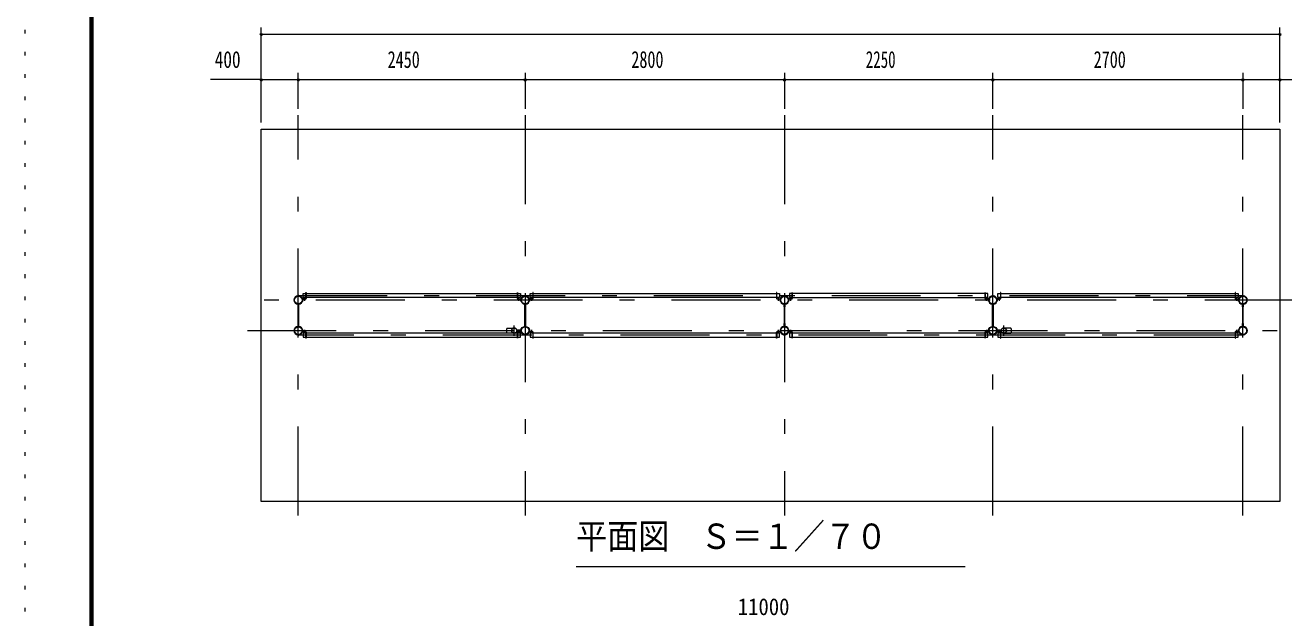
# Model space of a CAD drawing. Units: millimetres, scale not verified, with parts at other scales. Extents: x -31545 to 31552, y -14700 to 14700.
# Drawn here: x -10028 to 3563, y -5647 to 748 of the extents above; entities that cross this region are included whole.
import ezdxf
from ezdxf.enums import TextEntityAlignment as Align

# ---------------------------------------------------------------- set-up
doc = ezdxf.new("R2010")
doc.units = ezdxf.units.MM
doc.header["$LTSCALE"] = 80
doc.linetypes.add('USER3', pattern=[24, 12, -5, 2, -5])
doc.linetypes.add('USER4', pattern=[3, 0.5, -2.5])
for name, color, linetype, lineweight in [('0-2_1-07BOLD', 7, 'Continuous', 18), ('0-3_1-27CENTER', 3, 'USER3', 18), ('0-5_1-57DIM', 3, 'Continuous', 18), ('0-C_F-F1PAPER', 5, 'Continuous', 18), ('0-D_F-E_J_ADD', 5, 'USER4', 18)]:
    doc.layers.add(name, color=color, linetype=linetype, lineweight=lineweight)
doc.styles.add('ＭＳ ゴシック', font='')
doc.styles.get('ＭＳ ゴシック').set_extended_font_data('MS Gothic')

msp = doc.modelspace()

# ---------------------------------------------------------------- linework, layer by layer
at = {"layer": '0-2_1-07BOLD'}
for p, q in [((-6993.96, -2146.96), (-4713.06, -2146.96)), ((-4543.96, -2146.96), (-1913.06, -2146.96)), ((336.95, -2146.96), (-1743.96, -2146.96)), ((506.05, -2146.96), (3036.95, -2146.96)), ((-7081.5, -2503.01), (-7081.5, -2261.91)), ((-7075.51, -2261.91), (-7075.51, -2503.01)), ((-7033.96, -2229.46), (-7033.96, -2209.46)), ((-6999.16, -2204.26), (-7028.76, -2204.26)), ((-7028.76, -2207.46), (-6999.16, -2207.46)), ((-4713.06, -2189.66), (-6993.96, -2189.66)), ((-4681.01, -2189.66), (-4709.86, -2189.66)), ((-4707.86, -2204.26), (-4678.26, -2204.26)), ((-4678.26, -2207.46), (-4707.86, -2207.46)), ((-4631.5, -2503.01), (-4631.5, -2261.91)), ((-4625.51, -2261.91), (-4625.51, -2503.01)), ((-4549.16, -2204.26), (-4578.76, -2204.26)), ((-4578.76, -2207.46), (-4549.16, -2207.46)), ((-1913.06, -2189.66), (-4543.96, -2189.66)), ((-1881.01, -2189.66), (-1909.86, -2189.66)), ((-1907.86, -2204.26), (-1878.26, -2204.26)), ((-1878.26, -2207.46), (-1907.86, -2207.46)), ((-1873.06, -2209.46), (-1873.06, -2229.46)), ((-1831.5, -2261.91), (-1831.5, -2503.01)), ((-1825.5, -2503.01), (-1825.5, -2261.91)), ((-1778.76, -2204.26), (-1749.16, -2204.26)), ((-1749.16, -2207.46), (-1778.76, -2207.46)), ((-1743.96, -2189.66), (336.95, -2189.66)), ((340.15, -2189.66), (369, -2189.66)), ((342.15, -2204.26), (371.75, -2204.26)), ((371.75, -2207.46), (342.15, -2207.46)), ((418.49, -2503.01), (418.49, -2261.91)), ((424.49, -2261.91), (424.49, -2503.01)), ((500.84, -2204.26), (471.25, -2204.26)), ((471.25, -2207.46), (500.84, -2207.46)), ((3036.95, -2189.66), (506.05, -2189.66)), ((3069, -2189.66), (3040.15, -2189.66)), ((3042.15, -2204.26), (3071.75, -2204.26)), ((3071.75, -2207.46), (3042.15, -2207.46)), ((3076.95, -2209.46), (3076.95, -2229.46)), ((3118.49, -2261.91), (3118.49, -2503.01)), ((3124.49, -2503.01), (3124.49, -2261.91)), ((-7028.76, -2557.46), (-6999.16, -2557.46)), ((-6999.16, -2560.66), (-7028.76, -2560.66)), ((-4713.06, -2575.26), (-6993.96, -2575.26)), ((-4823.61, -2519.96), (-4756.02, -2519.96)), ((-4756.02, -2574.96), (-4823.61, -2574.96)), ((-4719.17, -2544.45), (-4672.96, -2544.45)), ((-4672.96, -2550.45), (-4719.17, -2550.45)), ((-4674.43, -2542.85), (-4717.77, -2542.85)), ((-4717.77, -2552.06), (-4674.43, -2552.06)), ((-4681.01, -2575.26), (-4709.86, -2575.26)), ((-4678.26, -2557.46), (-4707.86, -2557.46)), ((-4707.86, -2560.66), (-4678.26, -2560.66)), ((-4673.06, -2555.46), (-4673.06, -2535.46)), ((-4583.96, -2555.46), (-4583.96, -2535.46)), ((-4578.76, -2557.46), (-4549.16, -2557.46)), ((-4549.16, -2560.66), (-4578.76, -2560.66)), ((-1913.06, -2575.26), (-4543.96, -2575.26)), ((-1881.01, -2575.26), (-1909.86, -2575.26)), ((-1878.26, -2557.46), (-1907.86, -2557.46)), ((-1907.86, -2560.66), (-1878.26, -2560.66)), ((-1778.76, -2557.46), (-1749.16, -2557.46)), ((-1749.16, -2560.66), (-1778.76, -2560.66)), ((336.95, -2575.26), (-1743.96, -2575.26)), ((369, -2575.26), (340.15, -2575.26)), ((371.75, -2557.46), (342.15, -2557.46)), ((342.15, -2560.66), (371.75, -2560.66)), ((376.95, -2535.46), (376.95, -2555.46)), ((465.94, -2544.45), (512.16, -2544.45)), ((512.16, -2550.45), (465.94, -2550.45)), ((510.76, -2542.85), (467.41, -2542.85)), ((467.41, -2552.06), (510.76, -2552.06)), ((471.25, -2557.46), (500.84, -2557.46)), ((500.84, -2560.66), (471.25, -2560.66)), ((3036.95, -2575.26), (506.05, -2575.26)), ((616.59, -2519.96), (549.01, -2519.96)), ((549.01, -2574.96), (616.59, -2574.96)), ((3040.15, -2628.46), (3040.15, -2562.66)), ((3071.75, -2557.46), (3042.15, -2557.46)), ((3042.15, -2560.66), (3071.75, -2560.66)), ((-6993.96, -2617.96), (-4713.06, -2617.96)), ((-4543.96, -2617.96), (-1913.06, -2617.96)), ((-1743.96, -2617.96), (336.95, -2617.96)), ((506.05, -2617.96), (3036.95, -2617.96)), ((3040.15, -2617.96), (3069, -2617.96))]:
    msp.add_line(p, q, dxfattribs=at)
msp.add_lwpolyline([(3521.5, -4392.46), (-7478.51, -4392.46), (-7478.51, -372.46), (3521.5, -372.46)], close=True, dxfattribs=at)
for points in [[(-6997.16, -2189.66), (-7026.01, -2189.66), (-7026.01, -2146.96), (-6997.16, -2146.96)], [(-6997.16, -2202.26), (-6997.16, -2136.46), (-6993.96, -2136.46), (-6993.96, -2202.26)], [(-4709.86, -2202.26), (-4709.86, -2136.46), (-4713.06, -2136.46), (-4713.06, -2202.26)], [(-4709.86, -2146.96), (-4681.01, -2146.96), (-4681.01, -2189.66)], [(-4547.16, -2189.66), (-4576.01, -2189.66), (-4576.01, -2146.96), (-4547.16, -2146.96)], [(-4543.96, -2202.26), (-4543.96, -2136.46), (-4547.16, -2136.46), (-4547.16, -2202.26)], [(-1909.86, -2202.26), (-1909.86, -2136.46), (-1913.06, -2136.46), (-1913.06, -2202.26)], [(-1909.86, -2146.96), (-1881.01, -2146.96), (-1881.01, -2189.66)], [(-1747.16, -2146.96), (-1776.01, -2146.96), (-1776.01, -2189.66), (-1747.16, -2189.66)], [(-1747.16, -2202.26), (-1747.16, -2136.46), (-1743.96, -2136.46), (-1743.96, -2202.26)], [(340.15, -2202.26), (340.15, -2136.46), (336.95, -2136.46), (336.95, -2202.26)], [(369, -2189.66), (369, -2146.96), (340.15, -2146.96)], [(502.85, -2189.66), (474, -2189.66), (474, -2146.96), (502.85, -2146.96)], [(506.05, -2202.26), (506.05, -2136.46), (502.84, -2136.46), (502.84, -2202.26)], [(3040.15, -2202.26), (3040.15, -2136.46), (3036.95, -2136.46), (3036.95, -2202.26)], [(3040.15, -2146.96), (3069, -2146.96), (3069, -2189.66)], [(-7083.11, -2263.38), (-7083.11, -2292.46), (-7081.5, -2292.46)], [(-7075.51, -2292.46), (-7073.9, -2292.46), (-7073.9, -2263.38)], [(-7030.76, -2209.46), (-7030.76, -2229.46), (-7033.96, -2229.46)], [(-4673.06, -2209.46), (-4673.06, -2229.46), (-4676.26, -2229.46), (-4676.26, -2209.46)], [(-4633.11, -2263.38), (-4633.11, -2292.46), (-4631.5, -2292.46)], [(-4625.51, -2292.46), (-4623.9, -2292.46), (-4623.9, -2263.38)], [(-4580.76, -2209.46), (-4580.76, -2229.46), (-4583.96, -2229.46), (-4583.96, -2209.46)], [(-1873.06, -2229.46), (-1876.26, -2229.46), (-1876.26, -2209.46)], [(-1831.5, -2292.46), (-1833.11, -2292.46), (-1833.11, -2263.38)], [(-1823.9, -2263.38), (-1823.9, -2292.46), (-1825.5, -2292.46)], [(-1780.76, -2209.46), (-1780.76, -2229.46), (-1783.96, -2229.46), (-1783.96, -2209.46)], [(376.94, -2209.46), (376.94, -2229.46), (373.75, -2229.46), (373.75, -2209.46)], [(416.89, -2263.38), (416.89, -2292.46), (418.49, -2292.46)], [(424.49, -2292.46), (426.09, -2292.46), (426.09, -2263.38)], [(469.24, -2209.46), (469.24, -2229.46), (466.05, -2229.46), (466.05, -2209.46)], [(3076.95, -2229.46), (3073.75, -2229.46), (3073.75, -2209.46)], [(3118.49, -2292.46), (3116.89, -2292.46), (3116.89, -2263.38)], [(3126.09, -2263.38), (3126.09, -2292.46), (3124.49, -2292.46)], [(-7081.5, -2472.46), (-7083.11, -2472.46), (-7083.11, -2501.54)], [(-7073.9, -2501.54), (-7073.9, -2472.46), (-7075.51, -2472.46)], [(-7030.76, -2555.46), (-7030.76, -2535.46), (-7033.96, -2535.46), (-7033.96, -2555.46)], [(-6997.16, -2575.26), (-7026.01, -2575.26), (-7026.01, -2617.96), (-6997.16, -2617.96)], [(-6993.96, -2562.66), (-6993.96, -2628.46), (-6997.16, -2628.46), (-6997.16, -2562.66)], [(-4709.86, -2562.66), (-4709.86, -2628.46), (-4713.06, -2628.46), (-4713.06, -2562.66)], [(-4709.86, -2617.96), (-4681.01, -2617.96), (-4681.01, -2575.26)], [(-4673.06, -2535.46), (-4676.26, -2535.46), (-4676.26, -2555.46)], [(-4631.5, -2472.46), (-4633.11, -2472.46), (-4633.11, -2501.54)], [(-4623.9, -2501.54), (-4623.9, -2472.46), (-4625.51, -2472.46)], [(-4583.96, -2535.46), (-4580.76, -2535.46), (-4580.76, -2555.46)], [(-4547.16, -2575.26), (-4576.01, -2575.26), (-4576.01, -2617.96), (-4547.16, -2617.96)], [(-4547.16, -2562.66), (-4547.16, -2628.46), (-4543.96, -2628.46), (-4543.96, -2562.66)], [(-1909.86, -2562.66), (-1909.86, -2628.46), (-1913.06, -2628.46), (-1913.06, -2562.66)], [(-1909.86, -2617.96), (-1881.01, -2617.96), (-1881.01, -2575.26)], [(-1873.06, -2555.46), (-1873.06, -2535.46), (-1876.26, -2535.46), (-1876.26, -2555.46)], [(-1833.11, -2501.54), (-1833.11, -2472.46), (-1831.5, -2472.46)], [(-1825.5, -2472.46), (-1823.9, -2472.46), (-1823.9, -2501.54)], [(-1780.76, -2555.46), (-1780.76, -2535.46), (-1783.96, -2535.46), (-1783.96, -2555.46)], [(-1747.16, -2575.26), (-1776.01, -2575.26), (-1776.01, -2617.96), (-1747.16, -2617.96)], [(-1743.96, -2562.66), (-1743.96, -2628.46), (-1747.16, -2628.46), (-1747.16, -2562.66)], [(340.15, -2562.66), (340.15, -2628.46), (336.95, -2628.46), (336.95, -2562.66)], [(340.15, -2617.96), (369, -2617.96), (369, -2575.26)], [(373.75, -2555.46), (373.75, -2535.46), (376.95, -2535.46)], [(418.49, -2472.46), (416.89, -2472.46), (416.89, -2501.54)], [(426.09, -2501.54), (426.09, -2472.46), (424.49, -2472.46)], [(466.05, -2555.46), (466.05, -2535.46), (469.25, -2535.46), (469.25, -2555.46)], [(502.85, -2575.26), (474, -2575.26), (474, -2617.96), (502.85, -2617.96)], [(502.85, -2562.66), (502.85, -2628.46), (506.05, -2628.46), (506.05, -2562.66)], [(3036.95, -2562.66), (3036.95, -2628.46), (3040.15, -2628.46)], [(3069, -2617.96), (3069, -2575.26), (3040.15, -2575.26)], [(3073.75, -2555.46), (3073.75, -2535.46), (3076.95, -2535.46), (3076.95, -2555.46)], [(3116.89, -2501.54), (3116.89, -2472.46), (3118.49, -2472.46)], [(3124.49, -2472.46), (3126.09, -2472.46), (3126.09, -2501.54)]]:
    msp.add_lwpolyline(points, dxfattribs=at)
for centre, radius in [((-7078.51, -2217.46), 44.55), ((-7078.51, -2169.06), 2.25), ((-4628.51, -2217.46), 44.55), ((-4628.51, -2169.06), 2.25), ((-1828.51, -2217.46), 44.55), ((-1828.51, -2169.06), 3.85), ((-1828.51, -2169.06), 2.25), ((421.5, -2217.46), 44.55), ((421.5, -2169.06), 2.25), ((3121.5, -2217.46), 44.55), ((3121.5, -2169.06), 2.25), ((-7078.51, -2217.46), 40.35), ((-4628.51, -2217.46), 40.35), ((-1828.51, -2217.46), 40.35), ((421.5, -2217.46), 40.35), ((3121.5, -2217.46), 40.35), ((-7078.51, -2547.46), 44.55), ((-7078.51, -2547.46), 40.35), ((-4777.86, -2547.46), 2.25), ((-4746.51, -2547.46), 27.5), ((-4628.51, -2547.46), 46.15), ((-4628.51, -2547.46), 44.55), ((-4628.51, -2547.46), 40.35), ((-4580.11, -2547.46), 2.25), ((-1828.51, -2547.46), 44.55), ((-1828.51, -2547.46), 40.35), ((373.09, -2547.46), 2.25), ((421.5, -2547.46), 46.15), ((421.5, -2547.46), 44.55), ((421.5, -2547.46), 40.35), ((539.5, -2547.46), 27.5), ((570.84, -2547.46), 2.25), ((3121.5, -2547.46), 44.55), ((3121.5, -2547.46), 40.35), ((-7078.51, -2595.86), 2.25), ((-4628.51, -2595.86), 2.25), ((-1828.51, -2595.86), 3.85), ((-1828.51, -2595.86), 2.25), ((421.5, -2595.86), 2.25), ((3121.5, -2595.86), 2.25)]:
    msp.add_circle(centre, radius, dxfattribs=at)
for centre, radius, start, end in [((-7078.51, -2217.46), 46.15, 93.78961, 264.28209), ((-7078.51, -2169.06), 3.85, 322.09525, 270.00276), ((-7078.51, -2217.46), 46.15, 275.72758, 90.00154), ((-4628.51, -2217.46), 46.15, 93.78961, 264.28209), ((-4628.51, -2169.06), 3.85, 322.09525, 270.00276), ((-4628.51, -2217.46), 46.15, 275.72758, 90.00154), ((-1828.51, -2217.46), 46.15, 275.71791, 264.28209), ((421.5, -2217.46), 46.15, 89.99846, 264.27242), ((421.5, -2169.06), 3.85, 269.99724, 217.90475), ((421.5, -2217.46), 46.15, 275.71791, 86.21039), ((3121.49, -2217.46), 46.15, 89.99846, 264.27242), ((3121.5, -2169.06), 3.85, 269.99724, 217.90475), ((3121.49, -2217.46), 46.15, 275.71791, 86.21039), ((-7028.76, -2209.46), 5.2, 90, 180), ((-7028.76, -2209.46), 2, 90, 180), ((-6999.16, -2202.26), 2, 270, 0), ((-6999.16, -2202.26), 5.2, 270, 0), ((-4707.86, -2202.26), 5.2, 180, 270), ((-4707.86, -2202.26), 2, 180, 270), ((-4678.26, -2209.46), 5.2, 0, 90), ((-4678.26, -2209.46), 2, 0, 90), ((-4578.76, -2209.46), 5.2, 90, 180), ((-4578.76, -2209.46), 2, 90, 180), ((-4549.16, -2202.26), 2, 270, 0), ((-4549.16, -2202.26), 5.2, 270, 0), ((-1907.86, -2202.26), 5.2, 180, 270), ((-1907.86, -2202.26), 2, 180, 270), ((-1878.26, -2209.46), 5.2, 0, 90), ((-1878.26, -2209.46), 2, 0, 90), ((-1778.76, -2209.46), 5.2, 90, 180), ((-1778.76, -2209.46), 2, 90, 180), ((-1749.16, -2202.26), 2, 270, 0), ((-1749.16, -2202.26), 5.2, 270, 0), ((342.15, -2202.26), 5.2, 180, 270), ((342.15, -2202.26), 2, 180, 270), ((371.75, -2209.46), 5.2, 0, 90), ((371.75, -2209.46), 2, 0, 90), ((471.25, -2209.46), 5.2, 90, 180), ((471.25, -2209.46), 2, 90, 180), ((500.84, -2202.26), 2, 270, 0), ((500.84, -2202.26), 5.2, 270, 0), ((3042.15, -2202.26), 5.2, 180, 270), ((3042.15, -2202.26), 2, 180, 270), ((3071.75, -2209.46), 5.2, 0, 90), ((3071.75, -2209.46), 2, 0, 90), ((-7078.51, -2547.46), 46.15, 95.71837, 266.21085), ((-7078.51, -2547.46), 46.15, 269.99892, 84.27287), ((-7028.76, -2555.46), 5.2, 180, 270), ((-7028.76, -2555.46), 2, 180, 270), ((-6999.16, -2562.66), 5.2, 0, 90), ((-6999.16, -2562.66), 2, 0, 90), ((-4788.11, -2547.46), 44.9, 142.23546, 217.76454), ((-4777.86, -2547.46), 3.85, 51.34222, 0), ((-4746.51, -2547.46), 29.1, 9.09488, 180), ((-4746.51, -2547.46), 29.1, 185.93016, 252.80957), ((-4729.1, -2547.46), 44.9, 142.23546, 160.41136), ((-4729.1, -2547.46), 44.9, 199.58864, 217.76454), ((-4746.51, -2547.46), 29.1, 287.19043, 350.90512), ((-4707.86, -2562.66), 5.2, 90, 180), ((-4707.86, -2562.66), 2, 90, 180), ((-4678.26, -2555.46), 2, 270, 0), ((-4678.26, -2555.46), 5.2, 270, 0), ((-4580.11, -2547.46), 3.85, 180, 127.90752), ((-4578.76, -2555.46), 5.2, 180, 270), ((-4578.76, -2555.46), 2, 180, 270), ((-4549.16, -2562.66), 5.2, 0, 90), ((-4549.16, -2562.66), 2, 0, 90), ((-1907.86, -2562.66), 5.2, 90, 180), ((-1907.86, -2562.66), 2, 90, 180), ((-1878.26, -2555.46), 2, 270, 0), ((-1878.26, -2555.46), 5.2, 270, 0), ((-1828.51, -2547.46), 46.15, 95.71837, 84.28163), ((-1778.76, -2555.46), 5.2, 180, 270), ((-1778.76, -2555.46), 2, 180, 270), ((-1749.16, -2562.66), 5.2, 0, 90), ((-1749.16, -2562.66), 2, 0, 90), ((342.15, -2562.66), 5.2, 90, 180), ((342.15, -2562.66), 2, 90, 180), ((373.09, -2547.46), 3.85, 52.09248, 0), ((371.75, -2555.46), 2, 270, 0), ((371.75, -2555.46), 5.2, 270, 0), ((471.25, -2555.46), 5.2, 180, 270), ((471.25, -2555.46), 2, 180, 270), ((500.84, -2562.66), 5.2, 0, 90), ((500.84, -2562.66), 2, 0, 90), ((539.5, -2547.46), 29.1, 0, 170.90512), ((539.5, -2547.46), 29.1, 189.09488, 252.80957), ((539.5, -2547.46), 29.1, 287.19043, 354.06984), ((522.09, -2547.46), 44.9, 19.58864, 37.76454), ((522.09, -2547.46), 44.9, 322.23546, 340.41136), ((570.84, -2547.46), 3.85, 180, 128.65778), ((581.1, -2547.46), 44.9, 322.23546, 37.76454), ((3042.15, -2562.66), 5.2, 90, 180), ((3042.15, -2562.66), 2, 90, 180), ((3071.75, -2555.46), 2, 270, 0), ((3071.75, -2555.46), 5.2, 270, 0), ((3121.49, -2547.46), 46.15, 95.72713, 270.00108), ((3121.49, -2547.46), 46.15, 273.78915, 84.28163), ((-7078.51, -2595.86), 3.85, 90, 37.90752), ((-4628.51, -2595.86), 3.85, 90, 37.90752), ((421.5, -2595.86), 3.85, 142.09248, 90), ((3121.5, -2595.86), 3.85, 142.09248, 90)]:
    msp.add_arc(centre, radius, start, end, dxfattribs=at)
at = {"layer": '0-3_1-27CENTER'}
for p, q in [((-7078.51, -4542.46), (-7078.51, -222.46)), ((-4628.51, -222.46), (-4628.51, -4542.46)), ((-1828.51, -222.46), (-1828.51, -4542.46)), ((421.5, -4542.46), (421.5, -222.46)), ((3121.5, -4542.46), (3121.5, -222.46)), ((-7078.51, -2168.31), (3121.5, -2168.31)), ((3671.5, -2217.46), (-7628.51, -2217.46)), ((-7008.96, -2226.46), (-7008.96, -2184.66)), ((-4698.06, -2226.46), (-4698.06, -2184.66)), ((-4558.96, -2184.66), (-4558.96, -2226.46)), ((-1898.06, -2184.66), (-1898.06, -2226.46)), ((-1758.96, -2226.46), (-1758.96, -2184.66)), ((351.95, -2226.46), (351.95, -2184.66)), ((491.05, -2184.66), (491.05, -2226.46)), ((3051.95, -2184.66), (3051.95, -2226.46)), ((-7628.51, -2547.46), (3671.5, -2547.46)), ((-7008.96, -2580.26), (-7008.96, -2538.46)), ((-4746.51, -2602.45), (-4746.51, -2492.46)), ((-4698.06, -2580.26), (-4698.06, -2538.46)), ((-4696.03, -2536.69), (-4696.03, -2558.22)), ((-4558.96, -2538.46), (-4558.96, -2580.26)), ((-1898.06, -2538.46), (-1898.06, -2580.26)), ((-1758.96, -2580.26), (-1758.96, -2538.46)), ((351.95, -2538.46), (351.95, -2580.26)), ((489.02, -2558.22), (489.02, -2536.69)), ((491.05, -2538.46), (491.05, -2580.26)), ((539.5, -2602.45), (539.5, -2492.46)), ((3051.95, -2538.46), (3051.95, -2580.26)), ((3121.5, -2596.61), (-7078.51, -2596.61))]:
    msp.add_line(p, q, dxfattribs=at)
at = {"layer": '0-5_1-57DIM'}
for p, q in [((-7478.51, -302.46), (-7478.51, 722.54)), ((3521.49, -302.46), (3521.49, 722.54)), ((-7464.51, 652.54), (-7492.51, 652.54)), ((-7478.51, 652.54), (3521.49, 652.54)), ((3535.49, 652.54), (3507.49, 652.54)), ((-7478.51, 162.54), (-8028.01, 162.54)), ((-7464.51, 162.54), (-7492.51, 162.54)), ((-7478.51, 162.54), (-7078.51, 162.54)), ((-7064.51, 162.54), (-7092.51, 162.54)), ((-7078.51, -152.46), (-7078.51, 232.54)), ((-7078.51, 162.54), (-4628.51, 162.54)), ((-4614.51, 162.54), (-4642.51, 162.54)), ((-4628.51, 232.54), (-4628.51, -152.46)), ((-4628.51, 162.54), (-1828.51, 162.54)), ((-1814.51, 162.54), (-1842.51, 162.54)), ((-1828.51, 232.54), (-1828.51, -152.46)), ((-1828.51, 162.54), (421.49, 162.54)), ((435.49, 162.54), (407.49, 162.54)), ((421.49, -152.46), (421.49, 232.54)), ((421.49, 162.54), (3121.49, 162.54)), ((3135.49, 162.54), (3107.49, 162.54)), ((3121.49, 232.54), (3121.49, -152.46)), ((3121.49, 162.54), (3521.49, 162.54)), ((3535.49, 162.54), (3507.49, 162.54)), ((3521.49, 162.54), (4070.99, 162.54)), ((-4078.51, -5092.46), (121.49, -5092.46))]:
    msp.add_line(p, q, dxfattribs=at)
for centre in [(-7478.51, 652.54), (3521.49, 652.54), (-7478.51, 162.54), (-7078.51, 162.54), (-4628.51, 162.54), (-1828.51, 162.54), (421.49, 162.54), (3121.49, 162.54), (3521.49, 162.54)]:
    msp.add_arc(centre, 14, 180, 0, dxfattribs=at)
at = {"layer": '0-C_F-F1PAPER'}
for points in [[(30852.03, -14000), (30852.03, 14140), (-9327.96, 14140), (-9327.96, -14000)], [(30848.53, -13996.5), (30848.53, 14136.5), (-9324.46, 14136.5), (-9324.46, -13996.5)], [(30845.03, -13993), (-9320.96, -13993), (-9320.96, 14133), (30845.03, 14133)], [(30841.53, -13989.5), (30841.53, 14129.5), (-9317.46, 14129.5), (-9317.46, -13989.5)], [(30838.03, -13986), (-9313.96, -13986), (-9313.96, 14126), (30838.03, 14126)], [(30834.53, -13982.5), (30834.53, 14122.5), (-9310.46, 14122.5), (-9310.46, -13982.5)], [(30831.03, -13979), (-9306.96, -13979), (-9306.96, 14119), (30831.03, 14119)], [(30827.54, -13975.5), (30827.54, 14115.5), (-9303.46, 14115.5), (-9303.46, -13975.5)], [(30824.03, -13972), (30824.03, 14112), (-9299.96, 14112), (-9299.96, -13972)], [(30820.53, -13968.5), (30820.53, 14108.5), (-9296.46, 14108.5), (-9296.46, -13968.5)], [(30817.03, -13965), (-9292.96, -13965), (-9292.96, 14105), (30817.03, 14105)]]:
    msp.add_lwpolyline(points, close=True, dxfattribs=at)
at = {"layer": '0-D_F-E_J_ADD'}
msp.add_lwpolyline([(31552.03, -14700), (-10027.97, -14700), (-10027.97, 14700), (31552.03, 14700)], close=True, dxfattribs=at)

# ---------------------------------------------------------------- texts
at = {"layer": '0-5_1-57DIM', "color": 7, "style": 'ＭＳ ゴシック'}
for s, height, width, p in [('400', 182.3, 0.75, (-7980.93, 232.54)), ('2450', 182.3, 0.7, (-6113.92, 232.54)), ('2800', 182.3, 0.7, (-3482.29, 232.54)), ('2250', 182.3, 0.65, (-950.86, 232.54)), ('2700', 182.3, 0.7, (1510.25, 232.54)), ('平面図\u3000Ｓ＝１／７０', 273.5, 0.9, (-4078.51, -4985.15)), ('11000', 182.3, 0.9, (-2332.77, -5672.46))]:
    msp.add_text(s, height=height, dxfattribs=dict(at, width=width)).set_placement(p, align=Align.BOTTOM_LEFT)

doc.saveas('drawing.dxf')
